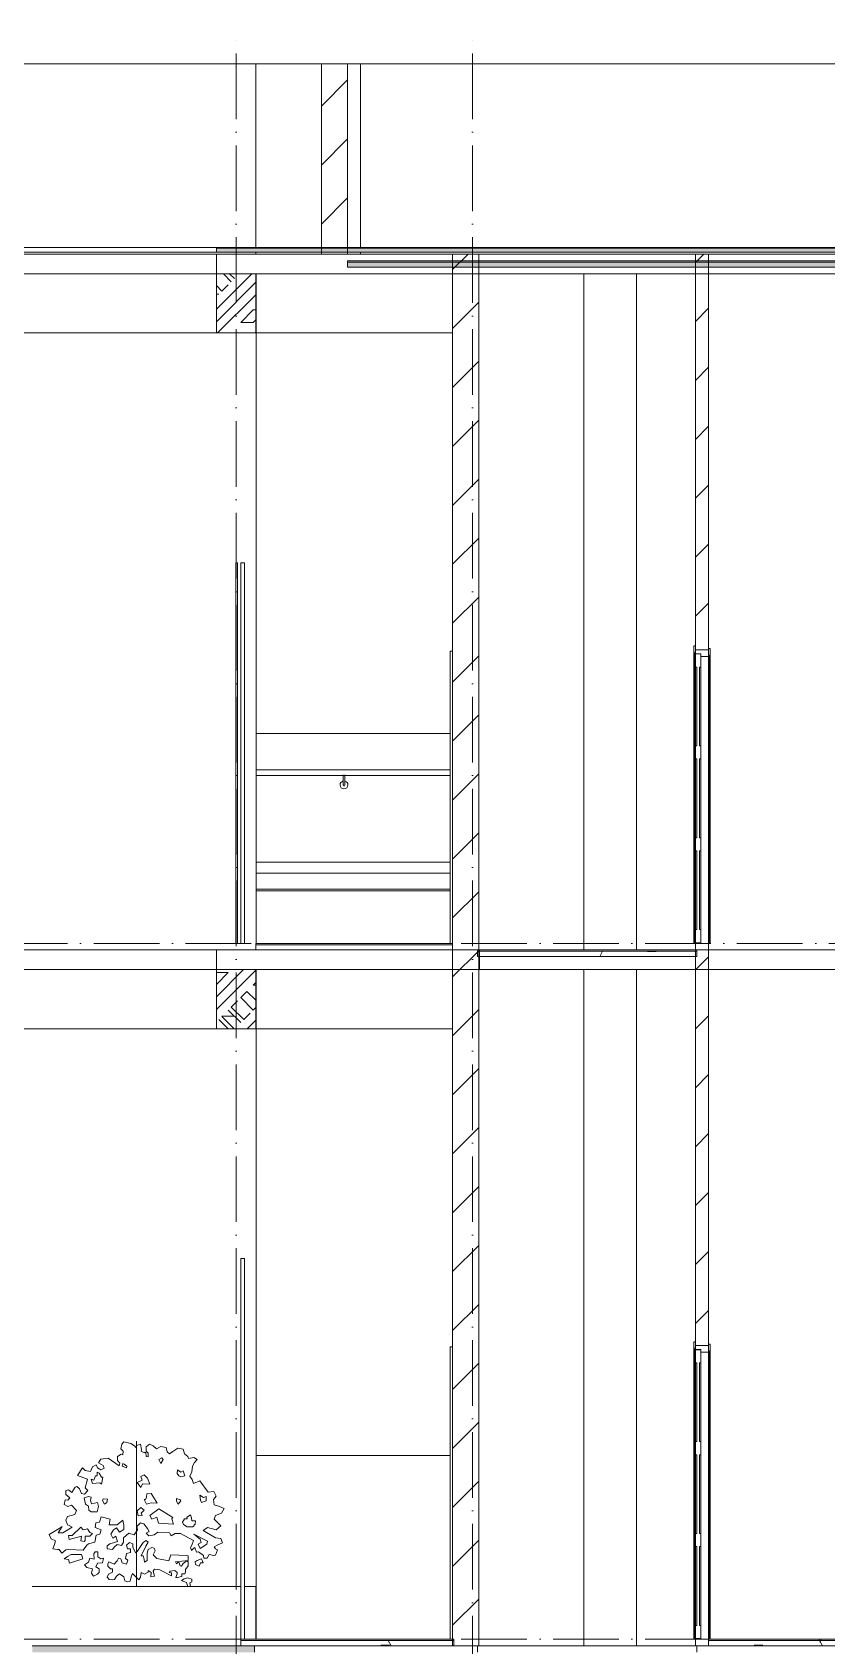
# Model space of a CAD drawing. Header units: millimetres. Extents: x -4940 to 55609, y -15283 to 93540.
# Drawn here: x 29597 to 35650, y 81250 to 93540 of the extents above; entities that cross this region are included whole.
import ezdxf

# ---------------------------------------------------------------- set-up
doc = ezdxf.new("R2010")
doc.units = ezdxf.units.MM
doc.linetypes.add('Grid Line', pattern=[14, 10, -2, 0, -2])
for name, color, linetype, lineweight in [('A-DOOR', 31, 'Continuous', 5), ('A-FLOR-MCUT', 3, 'Continuous', 9), ('CUA', 31, 'Continuous', 9), ('HATCH-TUONG', 152, 'Continuous', 9), ('KINH', 152, 'Continuous', 5), ('L-SITE', 91, 'Continuous', 5), ('NET CAT', 3, 'Continuous', 5), ('NET CATConcrete', 3, 'Continuous', 5), ('NET THAY 1', 41, 'Continuous', 5), ('NET-CAT', 3, 'Continuous', 9), ('NET-THAY', 2, 'Continuous', 15), ('TRUC', 225, 'Continuous', 5)]:
    doc.layers.add(name, color=color, linetype=linetype, lineweight=lineweight)
pattern_1 = [(0, (21278.48, 39800), (1625.6, 406.4), [67.056, -1152.144, 67.056, -1152.144, -6502.4]), (0, (21278.48, 39800), (1625.6, 406.4), [-2438.4, 67.056, -2371.344, 67.056, -1152.144, -2844.8]), (0, (21278.48, 39800), (1625.6, 406.4), [-6096, 67.056, -745.744, 67.056, -1964.944]), (120, (21888.08, 40003.2), (-1164.7527, 1204.611), [67.056, -1152.144, 67.056, -7654.544]), (120, (21888.08, 40003.2), (-1164.7527, 1204.611), [-1286.256, -1152.144, 67.056, -2371.344, -4064]), (120, (21888.08, 40003.2), (-1164.7527, 1204.611), [-4876.8, 67.056, -1152.144, 67.056, -2777.744]), (120, (21888.08, 40003.2), (-1164.7527, 1204.611), [-6163.056, -745.744, 67.056, -1964.944]), (240, (22091.28, 40816), (-460.8473, -1611.011), [67.056, -1152.144, 67.056, -7654.544]), (240, (22091.28, 40816), (-460.8473, -1611.011), [-1286.256, -1152.144, 67.056, -2371.344, -4064]), (240, (22091.28, 40816), (-460.8473, -1611.011), [-4876.8, 67.056, -1152.144, 67.056, -2777.744]), (240, (22091.28, 40816), (-460.8473, -1611.011), [-6163.056, -745.744, 67.056, -1964.944])]
pattern_2 = [(45, (21278.48, 39800), (-224.5064, 224.5064), [])]
pattern_3 = [(45, (21373.7, 39800), (-476.246, 476.246), []), (45, (21469, 39800), (-476.246, 476.246), []), (45, (21278.5, 39800), (-476.246, 476.246), []), (45, (21754.7, 39800), (-476.246, 476.246), []), (45, (21850, 39800), (-476.246, 476.246), []), (0, (21659.5, 39895.25), (0, 952.5), [95.25, -857.25]), (0, (21754.7, 39990.5), (0, 952.5), [95.25, -857.25]), (45, (21659.5, 39895.25), (0, 952.491), [134.684, -1212.342]), (45, (21754.7, 39895.25), (0, 952.491), [134.684, -1212.342]), (0, (21659.5, 39895.25), (0, 952.5), [95.25, -857.25]), (90, (21183.2, 39895.25), (-952.5, 6e-14), [95.25, -857.25]), (90, (21278.5, 39895.25), (-952.5, 6e-14), [190.5, -762]), (45, (21183.2, 39990.5), (0, 952.491), [134.684, -1212.342]), (90, (22040.5, 40181), (-952.5, 6e-14), [95.25, -857.25]), (0, (21945.2, 40181), (0, 952.5), [95.25, -857.25]), (45, (21945.2, 40181), (0, 952.491), [134.684, -1212.342]), (0, (22135.7, 39895.25), (0, 952.5), [95.25, -857.25]), (0, (22135.7, 40371.5), (0, 952.5), [95.25, -857.25]), (90, (22326.2, 40466.75), (-952.5, 6e-14), [95.25, -857.25]), (45, (22135.7, 40371.5), (0, 952.491), [269.367, -1077.659]), (45, (22231, 40371.5), (0, 952.491), [134.684, -1212.342]), (45, (22421.5, 40562), (0, 952.491), [134.684, -1212.342]), (0, (22421.5, 40657.25), (0, 952.5), [95.25, -857.25]), (90, (22421.5, 40562), (-952.5, 6e-14), [95.25, -857.25]), (0, (21754.7, 40562), (0, 952.5), [95.25, -857.25]), (0, (21945.2, 40657.25), (0, 952.5), [95.25, -857.25]), (90, (21850, 40562), (-952.5, 6e-14), [95.25, -857.25]), (90, (21945.2, 40562), (-952.5, 6e-14), [95.25, -857.25]), (45, (21754.7, 40562), (0, 952.491), [134.684, -1212.342]), (45, (21945.2, 40562), (0, 952.491), [134.684, -1212.342]), (135, (21397.46, 40014.8), (-952.491, 6e-14), [134.684, -1212.342]), (135, (21516.6, 40133.4), (-952.491, 6e-14), [134.683, -1212.342]), (135, (21588.04, 40204.8), (-952.491, 6e-14), [134.683, -1212.342]), (135, (21611.85, 40228.6), (-952.491, 6e-14), [134.683, -1212.342]), (135, (21659.5, 40276.25), (-952.491, 6e-14), [134.683, -1212.342]), (135, (21683.3, 40300.06), (-952.491, 6e-14), [134.683, -1212.342]), (135, (21754.7, 40371.5), (-952.491, 6e-14), [134.683, -1212.342]), (135, (21802.35, 40419.1), (-952.491, 6e-14), [134.683, -1212.342]), (45, (21397.46, 40014.8), (0, 952.491), [95.25, -1251.775]), (45, (21516.6, 40133.4), (0, 952.491), [67.361, -1279.665]), (45, (21683.3, 40300.06), (0, 952.491), [67.361, -1279.665]), (45, (21588.04, 40395.3), (0, 952.491), [67.361, -1279.665]), (45, (21754.7, 40371.5), (0, 952.491), [67.361, -1279.665]), (45, (21659.5, 40466.75), (0, 952.491), [67.361, -1279.665]), (0, (21302.7, 40109.5), (0, 952.5), [190.043, -762.457]), (0, (21516.6, 40323.9), (0, 952.5), [95.25, -857.25])]

# ---------------------------------------------------------------- blocks, each defined once
blk = doc.blocks.new('Railing - Railing-542844-MẶT CẮT A-A')
at = {"layer": 'NET THAY 1', "color": 10}
for p, q in [((32780, 87135), (31302, 87135)), ((32780, 87012), (31302, 87012))]:
    blk.add_line(p, q, dxfattribs=at)
blk = doc.blocks.new('Top Rail Type - Top Rail_Internal_-542854-MẶT CẮT A-A')
at = {"layer": 'NET THAY 1', "color": 10}
for p, q in [((32780, 88200), (31302, 88200)), ((31302, 87220), (32780, 87220))]:
    blk.add_line(p, q, dxfattribs=at)
blk = doc.blocks.new('Handrail Type - Handrail_Internal_-542865-MẶT CẮT A-A')
at = {"layer": 'NET THAY 1', "color": 10}
for p, q in [((32780, 87921), (31302, 87921)), ((31302, 87879), (32780, 87879))]:
    blk.add_line(p, q, dxfattribs=at)
blk = doc.blocks.new('ALB-RAILING 32 - ALB-BALUSTER-V79-MẶT CẮT A-A')
at = {"layer": 'NET THAY 1', "color": 10}
for p, q in [((31965, 87885), (31965, 87822)), ((31979, 87822), (31979, 87885))]:
    blk.add_line(p, q, dxfattribs=at)
at = {"layer": 'NET THAY 1', "color": 10, "flags": 128}
for points in [[(31965, 87822), (31965, 87821), (31965, 87821), (31965, 87820), (31965, 87819), (31965, 87819), (31965, 87818), (31965, 87818), (31965, 87817), (31965, 87817), (31965, 87816), (31965, 87815), (31965, 87815), (31965, 87814), (31965, 87814), (31965, 87813), (31965, 87813), (31965, 87812), (31965, 87812), (31965, 87811), (31965, 87811), (31965, 87811), (31965, 87810), (31965, 87810), (31965, 87810), (31965, 87809), (31965, 87809), (31965, 87809), (31965, 87808), (31965, 87808), (31965, 87808), (31965, 87808), (31965, 87807), (31965, 87807), (31965, 87807), (31965, 87807), (31965, 87807), (31965, 87807), (31965, 87807), (31965, 87807)], [(31979, 87807), (31979, 87807), (31979, 87807), (31979, 87807), (31979, 87807), (31979, 87807), (31979, 87807), (31979, 87807), (31979, 87808), (31979, 87808), (31979, 87808), (31979, 87808), (31979, 87808), (31979, 87809), (31979, 87809), (31979, 87809), (31979, 87810), (31979, 87810), (31979, 87811), (31979, 87811), (31979, 87811), (31979, 87812), (31979, 87812), (31979, 87813), (31979, 87813), (31979, 87814), (31979, 87814), (31979, 87815), (31979, 87815), (31979, 87816), (31979, 87816), (31979, 87817), (31979, 87817), (31979, 87818), (31979, 87819), (31979, 87819), (31979, 87820), (31979, 87820), (31979, 87821), (31979, 87822), (31979, 87822)]]:
    blk.add_lwpolyline(points, dxfattribs=at)
at = {"layer": 'NET THAY 1', "color": 10}
for radius, start, end in [(30, 105, 180), (30, 180, 0), (7, 120, 270), (7, 270, 330), (7, 15, 30), (30, 0, 75)]:
    blk.add_arc((31972, 87807), radius, start, end, dxfattribs=at)
blk = doc.blocks.new('System Panel - Glazed-574536-MẶT CẮT A-A')
at = {"layer": 'KINH', "color": 7, "lineweight": 9}
for p, q in [((31213, 89500), (31187, 89500)), ((31187, 89500), (31187, 86600)), ((31213, 86600), (31213, 89500)), ((31187, 86600), (31213, 86600))]:
    blk.add_line(p, q, dxfattribs=at)
blk = doc.blocks.new('M_Door-Curtain-Wall-Single-Glass - M_Door-Curtain-Wall-Single-Glass-574537-MẶT CẮT A-A')
at = {"layer": 'A-DOOR', "color": 10}
for p, q in [((31149, 89500), (31162, 89500)), ((31149, 86600), (31149, 89500)), ((31162, 89500), (31162, 86600)), ((31162, 86600), (31149, 86600))]:
    blk.add_line(p, q, dxfattribs=at)
blk = doc.blocks.new('CUA VAO CAN HO_0001 - Type 1-362270-MẶT CẮT A-A')
at = {"layer": 'CUA', "color": 10, "lineweight": 5}
for p, q in [((32780, 83526), (32780, 81300)), ((32800, 83526), (32780, 83526))]:
    blk.add_line(p, q, dxfattribs=at)
blk = doc.blocks.new('CUA WC - Type 1-374153-MẶT CẮT A-A')
at = {"layer": 'A-DOOR', "color": 130, "lineweight": 9}
for p, q in [((34650, 83505), (34650, 83405)), ((34690, 83505), (34650, 83505)), ((34690, 83405), (34690, 83505)), ((34650, 83405), (34660, 83405)), ((34660, 83405), (34660, 82805)), ((34680, 82805), (34680, 83405)), ((34680, 83405), (34690, 83405)), ((34660, 82805), (34650, 82805)), ((34650, 82805), (34650, 82705)), ((34690, 82805), (34680, 82805)), ((34690, 82705), (34690, 82805)), ((34650, 82705), (34660, 82705)), ((34660, 82705), (34660, 82105)), ((34680, 82105), (34680, 82705)), ((34680, 82705), (34690, 82705)), ((34660, 82105), (34650, 82105)), ((34650, 82105), (34650, 82005)), ((34690, 82105), (34680, 82105)), ((34690, 82005), (34690, 82105)), ((34650, 82005), (34660, 82005)), ((34660, 82005), (34660, 81405)), ((34680, 81405), (34680, 82005)), ((34680, 82005), (34690, 82005)), ((34660, 81405), (34650, 81405)), ((34650, 81405), (34650, 81305)), ((34690, 81405), (34680, 81405)), ((34690, 81305), (34690, 81405)), ((34650, 81305), (34690, 81305))]:
    blk.add_line(p, q, dxfattribs=at)
at = {"layer": 'A-DOOR', "color": 10}
for p, q in [((34650, 82805), (34650, 83405)), ((34690, 83405), (34690, 82805)), ((34650, 82105), (34650, 82705)), ((34690, 82705), (34690, 82105)), ((34650, 81405), (34650, 82005)), ((34690, 82005), (34690, 81405))]:
    blk.add_line(p, q, dxfattribs=at)
at = {"layer": 'CUA', "lineweight": 5}
for p, q in [((34650, 83566), (34638, 83566)), ((34638, 83566), (34638, 83526)), ((34638, 83526), (34646, 83506)), ((34638, 81300), (34638, 83526)), ((34646, 83506), (34650, 83506)), ((34646, 83506), (34646, 81300)), ((34650, 83506), (34650, 83566)), ((34762, 83546), (34750, 83546)), ((34750, 83546), (34750, 83486)), ((34750, 83486), (34754, 83486)), ((34750, 83486), (34750, 81300)), ((34754, 83486), (34762, 83506)), ((34754, 81300), (34754, 83486)), ((34762, 83506), (34762, 83546)), ((34762, 83506), (34762, 81300)), ((34646, 81300), (34638, 81300)), ((34650, 81300), (34646, 81300)), ((34650, 81300), (34650, 81305))]:
    blk.add_line(p, q, dxfattribs=at)
at = {"layer": 'CUA', "color": 10, "lineweight": 5}
for p, q in [((34750, 83536), (34650, 83536)), ((34650, 83536), (34650, 83506)), ((34650, 83506), (34691, 83506)), ((34691, 83506), (34691, 83486)), ((34691, 83486), (34750, 83486)), ((34691, 83486), (34691, 81300)), ((34750, 83486), (34750, 83536)), ((34750, 83486), (34750, 81300)), ((34650, 81305), (34650, 81300))]:
    blk.add_line(p, q, dxfattribs=at)
blk = doc.blocks.new('CUA WC - Type 1-V81-MẶT CẮT A-A')
at = {"layer": 'A-DOOR', "color": 130, "lineweight": 9}
for p, q in [((34650, 88805), (34650, 88705)), ((34690, 88805), (34650, 88805)), ((34690, 88705), (34690, 88805)), ((34650, 88705), (34660, 88705)), ((34660, 88705), (34660, 88105)), ((34680, 88105), (34680, 88705)), ((34680, 88705), (34690, 88705)), ((34660, 88105), (34650, 88105)), ((34650, 88105), (34650, 88005)), ((34650, 88005), (34660, 88005)), ((34660, 88005), (34660, 87405)), ((34690, 88105), (34680, 88105)), ((34680, 87405), (34680, 88005)), ((34680, 88005), (34690, 88005)), ((34690, 88005), (34690, 88105)), ((34660, 87405), (34650, 87405)), ((34650, 87405), (34650, 87305)), ((34690, 87405), (34680, 87405)), ((34690, 87305), (34690, 87405)), ((34650, 87305), (34660, 87305)), ((34660, 87305), (34660, 86705)), ((34680, 86705), (34680, 87305)), ((34680, 87305), (34690, 87305)), ((34660, 86705), (34650, 86705)), ((34650, 86705), (34650, 86605)), ((34690, 86705), (34680, 86705)), ((34690, 86605), (34690, 86705)), ((34650, 86605), (34690, 86605))]:
    blk.add_line(p, q, dxfattribs=at)
at = {"layer": 'A-DOOR', "color": 10}
for p, q in [((34650, 88105), (34650, 88705)), ((34690, 88705), (34690, 88105)), ((34650, 87405), (34650, 88005)), ((34690, 88005), (34690, 87405)), ((34650, 86705), (34650, 87305)), ((34690, 87305), (34690, 86705))]:
    blk.add_line(p, q, dxfattribs=at)
at = {"layer": 'CUA', "lineweight": 5}
for p, q in [((34650, 88866), (34638, 88866)), ((34638, 88866), (34638, 88826)), ((34650, 88806), (34650, 88866)), ((34638, 88826), (34646, 88806)), ((34638, 86600), (34638, 88826)), ((34646, 88806), (34650, 88806)), ((34646, 88806), (34646, 86600)), ((34762, 88846), (34750, 88846)), ((34750, 88846), (34750, 88786)), ((34750, 88786), (34754, 88786)), ((34750, 88786), (34750, 86600)), ((34754, 88786), (34762, 88806)), ((34754, 86600), (34754, 88786)), ((34762, 88806), (34762, 88846)), ((34762, 88806), (34762, 86600)), ((34646, 86600), (34638, 86600)), ((34650, 86600), (34646, 86600)), ((34650, 86600), (34650, 86605)), ((34754, 86600), (34750, 86600)), ((34762, 86600), (34754, 86600))]:
    blk.add_line(p, q, dxfattribs=at)
at = {"layer": 'CUA', "color": 10, "lineweight": 5}
for p, q in [((34750, 88836), (34650, 88836)), ((34650, 88836), (34650, 88806)), ((34650, 88806), (34691, 88806)), ((34691, 88806), (34691, 88786)), ((34691, 88786), (34750, 88786)), ((34691, 88786), (34691, 86600)), ((34750, 88786), (34750, 88836)), ((34750, 88786), (34750, 86600)), ((34650, 86605), (34650, 86600))]:
    blk.add_line(p, q, dxfattribs=at)
blk = doc.blocks.new('CAY XANH 1 - CAY XANH_dwg-714093-MẶT CẮT A-A')
at = {"layer": 'L-SITE'}
for p, q in [((30392, 82538), (30392, 82570)), ((30392, 82275), (30392, 82314)), ((30392, 81952), (30392, 81968))]:
    blk.add_line(p, q, dxfattribs=at)
at = {"layer": 'L-SITE', "flags": 128}
for points in [[(30392, 82728), (30392, 82737), (30392, 82750), (30392, 82790), (30392, 82781), (30392, 82765), (30392, 82778), (30392, 82797), (30392, 82809), (30392, 82790), (30392, 82756), (30392, 82737), (30392, 82710), (30392, 82713), (30392, 82697), (30392, 82666), (30392, 82644), (30392, 82626), (30392, 82685), (30392, 82676), (30392, 82648), (30392, 82629), (30392, 82607), (30392, 82595), (30392, 82611), (30392, 82632), (30392, 82617), (30392, 82583), (30392, 82589), (30392, 82611), (30392, 82551), (30392, 82523), (30392, 82458), (30392, 82437), (30392, 82409), (30392, 82415), (30392, 82449), (30392, 82467), (30392, 82462), (30392, 82421), (30392, 82443), (30392, 82437), (30392, 82406), (30392, 82381), (30392, 82362), (30392, 82365), (30392, 82331), (30392, 82315), (30392, 82325), (30392, 82285), (30392, 82254), (30392, 82238), (30392, 82210), (30392, 82176), (30392, 82170), (30392, 82157), (30392, 82114)], [(30392, 82430), (30392, 82424), (30392, 82511), (30392, 82489), (30392, 82520), (30392, 82545), (30392, 82579), (30392, 82623), (30392, 82651), (30392, 82672), (30392, 82688), (30392, 82682), (30392, 82697), (30392, 82716), (30392, 82753), (30392, 82760), (30392, 82735), (30392, 82716), (30392, 82732), (30392, 82765), (30392, 82772), (30392, 82756), (30392, 82778), (30392, 82790), (30392, 82769), (30392, 82737), (30392, 82722), (30392, 82694), (30392, 82697), (30392, 82728)], [(30392, 82570), (30392, 82577), (30392, 82548)], [(30392, 82548), (30392, 82516), (30392, 82523), (30392, 82491), (30392, 82495), (30392, 82484), (30392, 82538)], [(30392, 82385), (30392, 82413), (30392, 82410), (30392, 82385), (30392, 82367)], [(30392, 82314), (30392, 82346), (30392, 82335), (30392, 82360), (30392, 82385), (30392, 82392), (30392, 82381), (30392, 82332), (30392, 82318), (30392, 82286), (30392, 82275)], [(30392, 82367), (30392, 82332), (30392, 82342), (30392, 82339), (30392, 82385)], [(30392, 82206), (30392, 82227), (30392, 82252), (30392, 82234), (30392, 82220)], [(30392, 81986), (30392, 81958), (30392, 81983), (30392, 81986), (30392, 81980), (30392, 82021), (30392, 82030), (30392, 82042), (30392, 82095), (30392, 82105), (30392, 82136), (30392, 82148), (30392, 82154), (30392, 82191), (30392, 82194), (30392, 82235), (30392, 82219), (30392, 82176)], [(30392, 82220), (30392, 82195), (30392, 82177), (30392, 82160)], [(30392, 82176), (30392, 82210), (30392, 82173), (30392, 82138), (30392, 82120), (30392, 82151), (30392, 82136), (30392, 82105), (30392, 82073), (30392, 82089), (30392, 82049), (30392, 82030), (30392, 82014), (30392, 81993), (30392, 81987), (30392, 82005), (30392, 82024), (30392, 82017), (30392, 82042), (30392, 82077), (30392, 82111), (30392, 82098), (30392, 82136), (30392, 82163), (30392, 82191), (30392, 82182), (30392, 82148), (30392, 82123), (30392, 82111), (30392, 82092), (30392, 82098), (30392, 82120), (30392, 82113), (30392, 82092), (30392, 82107)], [(30392, 82160), (30392, 82181), (30392, 82206)], [(30392, 82114), (30392, 82163), (30392, 82148), (30392, 82101), (30392, 82067), (30392, 82051), (30392, 82023), (30392, 81993), (30392, 81986)], [(30392, 82115), (30392, 82144), (30392, 82137), (30392, 82158), (30392, 82093)], [(30392, 82086), (30392, 82132), (30392, 82154), (30392, 82142)], [(30392, 82087), (30392, 82108), (30392, 82115)], [(30392, 82107), (30392, 82056), (30392, 82019), (30392, 82000), (30392, 81978), (30392, 81994), (30392, 82003), (30392, 81966)], [(30392, 82093), (30392, 82061), (30392, 82087), (30392, 82052), (30392, 82048), (30392, 82055), (30392, 82087)], [(30392, 81937), (30392, 82012), (30392, 82042), (30392, 82055), (30392, 82039), (30392, 82002), (30392, 81980), (30392, 81959), (30392, 82002), (30392, 82030), (30392, 82039), (30392, 82021), (30392, 81993)], [(30392, 81800), (30392, 81816), (30392, 81834), (30392, 81862), (30392, 81893), (30392, 81900), (30392, 81881), (30392, 81859), (30392, 81862), (30392, 81884), (30392, 81890), (30392, 81877), (30392, 81893), (30392, 81904), (30392, 81938), (30392, 81941), (30392, 81946), (30392, 81900), (30392, 81918), (30392, 81937), (30392, 81946), (30392, 81977), (30392, 81996), (30392, 82002), (30392, 81987), (30392, 81959), (30392, 81924), (30392, 81903), (30392, 81890), (30392, 81912), (30392, 81937)], [(30392, 81993), (30392, 81965), (30392, 81956), (30392, 81918), (30392, 81906), (30392, 81875), (30392, 81884), (30392, 81915), (30392, 81921), (30392, 81900), (30392, 81875), (30392, 81893), (30392, 81875), (30392, 81859), (30392, 81838), (30392, 81840), (30392, 81813), (30392, 81797), (30392, 81775), (30392, 81757), (30392, 81754), (30392, 81757), (30392, 81782), (30392, 81800), (30392, 81779), (30392, 81747), (30392, 81738), (30392, 81744), (30392, 81779), (30392, 81803), (30392, 81782), (30392, 81754), (30392, 81775), (30392, 81810), (30392, 81797), (30392, 81813), (30392, 81825), (30392, 81810), (30392, 81779), (30392, 81782), (30392, 81822), (30392, 81835), (30392, 81831), (30392, 81784), (30392, 81809), (30392, 81812), (30392, 81822)], [(30392, 81966), (30392, 81969), (30392, 81941), (30392, 81919)], [(30392, 81968), (30392, 81931), (30392, 81915), (30392, 81921), (30392, 81884), (30392, 81881), (30392, 81853), (30392, 81838), (30392, 81810), (30392, 81797), (30392, 81782), (30392, 81807), (30392, 81840), (30392, 81850), (30392, 81868), (30392, 81890), (30392, 81921), (30392, 81912), (30392, 81952)], [(30392, 81919), (30392, 81947), (30392, 81941)], [(30392, 81902), (30392, 81915), (30392, 81884)], [(30392, 81884), (30392, 81859), (30392, 81872), (30392, 81893), (30392, 81902)], [(30392, 81822), (30392, 81825), (30392, 81812), (30392, 81800), (30392, 81788), (30392, 81772)], [(30392, 81772), (30392, 81781), (30392, 81800)]]:
    blk.add_lwpolyline(points, dxfattribs=at)
for points in [[(30392, 82672), (30392, 82687), (30392, 82672), (30392, 82644)], [(30392, 82637), (30392, 82644), (30392, 82623), (30392, 82609), (30392, 82623)], [(30392, 82566), (30392, 82594), (30392, 82577), (30392, 82587), (30392, 82573), (30392, 82548), (30392, 82541), (30392, 82548)], [(30392, 82530), (30392, 82555), (30392, 82545), (30392, 82516), (30392, 82499), (30392, 82460), (30392, 82488), (30392, 82484)], [(30392, 82358), (30392, 82390), (30392, 82383), (30392, 82401), (30392, 82362), (30392, 82344)], [(30392, 82365), (30392, 82358), (30392, 82333), (30392, 82355), (30392, 82376)], [(30392, 82346), (30392, 82371), (30392, 82374), (30392, 82360), (30392, 82332)], [(30392, 82243), (30392, 82282), (30392, 82307), (30392, 82286), (30392, 82264), (30392, 82247)], [(30392, 82218), (30392, 82247), (30392, 82296), (30392, 82230), (30392, 82220), (30392, 82181), (30392, 82186), (30392, 82233)], [(30392, 82026), (30392, 82051), (30392, 82103), (30392, 82065), (30392, 82040), (30392, 82026), (30392, 81994)], [(30392, 81949), (30392, 81949), (30392, 81915), (30392, 81881), (30392, 81909), (30392, 81915), (30392, 81934)], [(30392, 81763), (30392, 81769), (30392, 81760), (30392, 81741), (30392, 81732), (30392, 81701), (30392, 81704), (30392, 81735), (30392, 81738), (30392, 81751)]]:
    blk.add_lwpolyline(points, close=True, dxfattribs=at)
blk = doc.blocks.new('CAY XANH 1 - CAY XANH_dwg-714092-MẶT CẮT A-A')
at = {"layer": 'L-SITE', "flags": 128}
for points in [[(30848, 81963), (30863, 81966), (30901, 81938), (30904, 81916), (30929, 81916), (30944, 81944), (30981, 81938), (30993, 81941), (31009, 81981), (30993, 81987), (30984, 82003), (31012, 82019), (31046, 82034), (31034, 82068), (30993, 82071), (30900, 82128), (30931, 82150), (30999, 82132), (31033, 82163), (30983, 82215), (30993, 82243), (31039, 82259), (31058, 82296), (31024, 82311), (30983, 82323), (30977, 82364), (30999, 82389), (30980, 82426), (30937, 82420), (30874, 82507), (30825, 82485), (30816, 82516), (30797, 82541), (30813, 82575), (30819, 82618), (30834, 82646), (30853, 82668), (30828, 82683), (30788, 82677), (30782, 82692), (30757, 82711), (30747, 82748), (30707, 82755), (30667, 82730), (30643, 82711), (30624, 82727), (30618, 82760), (30577, 82767), (30544, 82751), (30519, 82773), (30491, 82785), (30466, 82764), (30466, 82732), (30481, 82717), (30481, 82689), (30466, 82692), (30463, 82723), (30447, 82723), (30426, 82732), (30429, 82745), (30422, 82785), (30395, 82776), (30385, 82760), (30376, 82773), (30348, 82791), (30296, 82804), (30280, 82785), (30271, 82751), (30290, 82732), (30286, 82705), (30274, 82708), (30246, 82692), (30246, 82661), (30265, 82640), (30258, 82621), (30175, 82680), (30119, 82671), (30101, 82643), (30138, 82624), (30144, 82603), (30119, 82591), (30095, 82606), (30083, 82628), (30055, 82612), (30042, 82578), (29999, 82584), (29980, 82606), (29943, 82547), (30017, 82518), (30001, 82454), (30020, 82433), (29996, 82405), (29973, 82410), (29958, 82445), (29937, 82463), (29924, 82457), (29899, 82417), (29874, 82438), (29853, 82433), (29853, 82401), (29884, 82377), (29869, 82358), (29847, 82361), (29841, 82327), (29869, 82311), (29897, 82321), (29933, 82281), (29921, 82250), (29865, 82234), (29853, 82206), (29865, 82172), (29878, 82166), (29902, 82154), (29829, 82110), (29795, 82110), (29825, 82159), (29803, 82144), (29727, 82098), (29742, 82064), (29773, 82048), (29767, 82020), (29755, 81989), (29789, 81983), (29801, 81983), (29823, 81955), (29854, 81980), (29876, 81983), (29986, 81977), (30014, 82017), (30026, 82027), (30073, 82039), (30085, 82091), (30113, 82101), (30122, 82132), (30097, 82144), (30076, 82151), (30082, 82187), (30110, 82191), (30122, 82231), (30191, 82215), (30184, 82172), (30243, 82172), (30286, 82206), (30296, 82169), (30296, 82135), (30262, 82116), (30240, 82147), (30215, 82132), (30196, 82101), (30212, 82070), (30234, 82085), (30246, 82045), (30187, 82027), (30169, 82011), (30169, 81989), (30209, 81983), (30221, 82002), (30243, 82020), (30277, 82014), (30293, 82039), (30293, 82073), (30333, 82107), (30373, 82095), (30398, 82132), (30395, 82159), (30422, 82187), (30447, 82178), (30475, 82144), (30488, 82119), (30466, 82107), (30485, 82088), (30525, 82095), (30553, 82116), (30643, 82110), (30655, 82088), (30686, 82104), (30726, 82104), (30826, 82052), (30814, 82015), (30802, 81997), (30810, 81975), (30826, 81991), (30835, 81999)], [(30297, 82632), (30286, 82639), (30283, 82618), (30315, 82604), (30318, 82618)], [(30562, 82668), (30584, 82682), (30594, 82668), (30576, 82639)], [(30106, 82565), (30092, 82572), (30092, 82544), (30078, 82544), (30067, 82512), (30046, 82519), (30056, 82487), (30113, 82491), (30124, 82480), (30134, 82533), (30124, 82533)], [(30474, 82526), (30449, 82551), (30424, 82540), (30435, 82512), (30396, 82494), (30424, 82455), (30438, 82483), (30492, 82480)], [(30700, 82561), (30704, 82590), (30729, 82572), (30746, 82583), (30753, 82568), (30760, 82544), (30729, 82537), (30714, 82544)], [(30102, 82310), (30095, 82342), (30049, 82331), (30042, 82356), (30046, 82381), (30025, 82388), (29993, 82377), (30003, 82328), (30025, 82314), (30028, 82282), (30046, 82271), (30092, 82271)], [(30166, 82342), (30170, 82367), (30138, 82370), (30131, 82356), (30148, 82328)], [(30520, 82381), (30502, 82409), (30470, 82406), (30467, 82381), (30460, 82363), (30449, 82363), (30467, 82328), (30502, 82338), (30548, 82335)], [(30725, 82361), (30728, 82354), (30710, 82329), (30696, 82350), (30696, 82372)], [(30923, 82354), (30923, 82386), (30902, 82379), (30873, 82396), (30880, 82358), (30887, 82340)], [(30403, 82239), (30396, 82278), (30424, 82303), (30449, 82282), (30428, 82261), (30435, 82243)], [(30509, 82214), (30492, 82243), (30562, 82292), (30668, 82227), (30661, 82216), (30672, 82177), (30559, 82183), (30545, 82229)], [(30778, 82216), (30756, 82216), (30742, 82191), (30749, 82174), (30778, 82156), (30820, 82156), (30838, 82177), (30841, 82202), (30813, 82202), (30810, 82223), (30802, 82248), (30774, 82230)], [(30035, 82112), (30017, 82140), (29986, 82133), (29968, 82154), (29900, 82090), (29872, 82090), (29879, 82058), (29972, 82084), (29968, 82048), (29993, 82045), (30000, 82052), (30000, 82084), (30035, 82084), (30056, 82105)], [(30649, 81819), (30683, 81822), (30701, 81809), (30701, 81797), (30696, 81785), (30692, 81769), (30701, 81769), (30736, 81778), (30736, 81797), (30760, 81797), (30764, 81813), (30764, 81831), (30785, 81859), (30785, 81890), (30776, 81896), (30748, 81877), (30733, 81856), (30724, 81859), (30717, 81881), (30708, 81887), (30696, 81874), (30689, 81890), (30786, 81900), (30786, 81935), (30774, 81938), (30652, 81943), (30637, 81896), (30546, 81915), (30525, 81934), (30519, 81943), (30534, 81974), (30525, 81992), (30509, 81999), (30481, 81983), (30472, 81955), (30472, 81921), (30472, 81900), (30453, 81887), (30450, 81909), (30441, 81934), (30426, 81934), (30463, 82008), (30481, 82039), (30466, 82051), (30441, 82036), (30417, 81999), (30404, 81977), (30385, 81955), (30364, 81999), (30364, 82027), (30339, 82036), (30314, 82017), (30323, 81989), (30345, 81989), (30345, 81961), (30314, 81952), (30308, 81915), (30326, 81903), (30314, 81872), (30283, 81881), (30271, 81912), (30255, 81918), (30243, 81896), (30221, 81872), (30181, 81890), (30172, 81872), (30172, 81856), (30194, 81835), (30209, 81837), (30209, 81810), (30178, 81794), (30169, 81773), (30184, 81754), (30212, 81751), (30224, 81754), (30240, 81779), (30262, 81797), (30296, 81776), (30302, 81745), (30326, 81736), (30342, 81741), (30351, 81776), (30361, 81801), (30382, 81779), (30410, 81751), (30422, 81773), (30426, 81807), (30453, 81794), (30481, 81810), (30481, 81822), (30503, 81807), (30500, 81776), (30528, 81779), (30519, 81819), (30528, 81832), (30568, 81828), (30658, 81782), (30658, 81806), (30640, 81809)], [(30926, 82023), (30933, 82047), (30827, 82099), (30876, 82062), (30883, 82037), (30862, 82023), (30876, 81991)], [(29894, 81946), (29971, 81946), (29983, 81912), (29882, 81878), (29873, 81906), (29841, 81912), (29866, 81930)], [(30067, 81949), (30076, 81964), (30097, 81964), (30097, 81928), (30119, 81912), (30141, 81918), (30132, 81881), (30095, 81878), (30082, 81850), (30107, 81835), (30107, 81807), (30095, 81794), (30064, 81779), (30048, 81804), (30057, 81837), (30014, 81847), (29996, 81865), (30026, 81887), (30036, 81918), (30070, 81909)], [(30853, 81899), (30887, 81912), (30900, 81881), (30878, 81881), (30869, 81856), (30841, 81868), (30838, 81890)]]:
    blk.add_lwpolyline(points, close=True, dxfattribs=at)
for points in [[(30789, 81700), (30782, 81701), (30773, 81732), (30764, 81735), (30733, 81748), (30754, 81760)], [(30754, 81760), (30779, 81766), (30813, 81757), (30813, 81738), (30798, 81729), (30803, 81700)]]:
    blk.add_lwpolyline(points, dxfattribs=at)
blk = doc.blocks.new('CAY XANH 1 - CAY XANH 1-678680-MẶT CẮT A-A')
for name in ['CAY XANH 1 - CAY XANH_dwg-714092-MẶT CẮT A-A', 'CAY XANH 1 - CAY XANH_dwg-714093-MẶT CẮT A-A']:
    blk.add_blockref(name, (0, 0))
blk = doc.blocks.new('ALC1807-ASCENT PLAZA-TANG 23_rvt-1-MẶT CẮT A-A')
at = {"layer": 'HATCH-TUONG', "lineweight": 5}
h = blk.add_hatch(dxfattribs=at)
h.set_pattern_fill('FP_11', color=10, style=0, pattern_type=2)
h.set_pattern_definition(pattern_2)
h.paths.add_polyline_path([(31800, 91850), (32000, 91850), (32000, 93300), (31800, 93300)], flags=0)
h = blk.add_hatch(dxfattribs=at)
h.set_pattern_fill('FP_11', color=10, style=0, pattern_type=2)
h.set_pattern_definition(pattern_2)
h.paths.add_polyline_path([(33000, 86550), (33000, 91850), (32800, 91850), (32800, 86550)], flags=0)
h = blk.add_hatch(dxfattribs=at)
h.set_pattern_fill('FP_11', color=10, style=0, pattern_type=2)
h.set_pattern_definition(pattern_2)
h.paths.add_polyline_path([(34750, 86550), (34750, 86600), (34650, 86600), (34650, 86550)], flags=0)
h.paths.add_polyline_path([(34750, 88836), (34750, 91850), (34650, 91850), (34650, 88836)], flags=0)
h = blk.add_hatch(dxfattribs=at)
h.set_pattern_fill('FP_11', color=10, style=0, pattern_type=2)
h.set_pattern_definition(pattern_2)
h.paths.add_polyline_path([(32809, 81250), (33000, 81250), (33000, 86550), (32800, 86550), (32800, 81250)], flags=0)
h = blk.add_hatch(dxfattribs=at)
h.set_pattern_fill('FP_11', color=10, style=0, pattern_type=2)
h.set_pattern_definition(pattern_2)
h.paths.add_polyline_path([(34750, 81250), (34750, 81300), (34650, 81300), (34650, 81250)], flags=0)
h.paths.add_polyline_path([(34750, 83536), (34750, 86550), (34650, 86550), (34650, 83536)], flags=0)
at = {"layer": 'NET CAT'}
h = blk.add_hatch(dxfattribs=at)
h.set_pattern_fill('FP_9', color=10, style=0, pattern_type=2)
h.set_pattern_definition(pattern_1)
h.paths.add_polyline_path([(40521, 91895), (42597, 91895), (42597, 91900), (31000, 91900), (31000, 91895), (34027, 91895)], flags=0)
h.paths.add_polyline_path([(8049, 91895), (11600, 91895), (11600, 91900), (-3, 91900), (-3, 91895)], flags=0)
h = blk.add_hatch(dxfattribs=at)
h.set_pattern_fill('FP_9', color=10, style=0, pattern_type=2)
h.set_pattern_definition(pattern_1)
h.paths.add_polyline_path([(31000, 91865), (42597, 91865), (42597, 91895), (31000, 91895)], flags=0)
h.paths.add_polyline_path([(11600, 91865), (11600, 91895), (-3, 91895), (-3, 91865), (8049, 91865)], flags=0)
h = blk.add_hatch(dxfattribs=at)
h.set_pattern_fill('FP_9', color=10, style=0, pattern_type=2)
h.set_pattern_definition(pattern_1)
h.paths.add_polyline_path([(40521, 91750), (41897, 91750), (41897, 91790), (32000, 91790), (32000, 91750), (34027, 91750)], flags=0)
h.paths.add_polyline_path([(10900, 91750), (10900, 91790), (697, 91790), (697, 91750), (8049, 91750)], flags=0)
h = blk.add_hatch(dxfattribs=at)
h.set_pattern_fill('FP_9', color=10, style=0, pattern_type=2)
h.set_pattern_definition(pattern_1)
h.paths.add_polyline_path([(34027, 86500), (34660, 86500), (34660, 86540), (32990, 86540), (32990, 86500)], flags=0)
h = blk.add_hatch(dxfattribs=at)
h.set_pattern_fill('FP_9', color=10, style=0, pattern_type=2)
h.set_pattern_definition(pattern_1)
h.paths.add_polyline_path([(32403, 81290), (32808, 81290), (32808, 81300), (31187, 81300), (31187, 81290), (31591, 81290)], flags=0)
h.paths.add_polyline_path([(11600, 81290), (11600, 81300), (9790, 81300), (9790, 81290), (11296, 81290)], flags=0)
h = blk.add_hatch(dxfattribs=at)
h.set_pattern_fill('FP_9', color=10, style=0, pattern_type=2)
h.set_pattern_definition(pattern_1)
h.paths.add_polyline_path([(31187, 81250), (32808, 81250), (32808, 81290), (31187, 81290)], flags=0)
h.paths.add_polyline_path([(11600, 81250), (11600, 81290), (9790, 81290), (9790, 81250), (11296, 81250)], flags=0)
at = {"layer": 'NET CAT', "lineweight": 9}
h = blk.add_hatch(color=7, dxfattribs=at)
h.paths.add_polyline_path([(30780, 81200), (31290, 81200), (31290, 81250), (29597, 81250), (29597, 81200), (29968, 81200)], flags=0)
h.paths.add_polyline_path([(26497, 81200), (26497, 81250), (25100, 81250), (25100, 81200), (25909, 81200)], flags=0)
at = {"layer": 'NET CAT'}
h = blk.add_hatch(dxfattribs=at)
h.set_pattern_fill('FP_9', color=10, style=0, pattern_type=2)
h.set_pattern_definition(pattern_1)
h.paths.add_polyline_path([(37274, 81290), (37300, 81290), (37300, 81300), (34750, 81300), (34750, 81290), (35650, 81290)], flags=0)
h = blk.add_hatch(dxfattribs=at)
h.set_pattern_fill('FP_9', color=10, style=0, pattern_type=2)
h.set_pattern_definition(pattern_1)
h.paths.add_polyline_path([(37274, 81250), (37300, 81250), (37300, 81290), (34750, 81290), (34750, 81250), (35650, 81250)], flags=0)
at = {"layer": 'A-FLOR-MCUT', "color": 7}
for p, q in [((42597, 91895), (31000, 91895)), ((41897, 91790), (32000, 91790)), ((32800, 86590), (31300, 86590)), ((34660, 86540), (32990, 86540)), ((32808, 81290), (31187, 81290)), ((37300, 81290), (34750, 81290))]:
    blk.add_line(p, q, dxfattribs=at)
at = {"layer": 'NET-CAT', "color": 7}
for p, q in [((32000, 93300), (31800, 93300)), ((31800, 93300), (31800, 91850)), ((32000, 91850), (32000, 93300)), ((31800, 91850), (32000, 91850)), ((32800, 91850), (32800, 86550)), ((33000, 91850), (32800, 91850)), ((33000, 86550), (33000, 91850)), ((34750, 91850), (34650, 91850)), ((34650, 91850), (34650, 88836)), ((34750, 88836), (34750, 91850)), ((34650, 88836), (34750, 88836)), ((32800, 86550), (32800, 81250)), ((33000, 86550), (32800, 86550)), ((32800, 86550), (33000, 86550)), ((33000, 81250), (33000, 86550)), ((34750, 86600), (34650, 86600)), ((34650, 86600), (34650, 86550)), ((34750, 86550), (34650, 86550)), ((34650, 86550), (34650, 83536)), ((34650, 86550), (34750, 86550)), ((34750, 86550), (34750, 86600)), ((34750, 83536), (34750, 86550)), ((34650, 83536), (34750, 83536)), ((32800, 81250), (33000, 81250)), ((34750, 81300), (34650, 81300)), ((34650, 81300), (34650, 81250)), ((34650, 81250), (34750, 81250)), ((34750, 81250), (34750, 81300))]:
    blk.add_line(p, q, dxfattribs=at)
at = {"layer": 'NET-CAT', "color": 250, "lineweight": 15}
for p, q in [((42597, 91900), (31000, 91900)), ((31000, 91900), (31000, 91865)), ((31000, 91865), (42597, 91865)), ((41897, 91800), (32000, 91800)), ((32000, 91800), (32000, 91750)), ((32000, 91750), (41897, 91750)), ((32800, 86600), (31300, 86600)), ((31300, 86600), (31300, 86550)), ((31300, 86550), (32800, 86550)), ((32800, 86550), (32800, 86600)), ((34660, 86550), (32990, 86550)), ((32990, 86550), (32990, 86500)), ((34660, 86500), (34660, 86550)), ((32990, 86500), (34660, 86500)), ((31290, 81250), (29597, 81250)), ((32808, 81300), (31187, 81300)), ((31187, 81300), (31187, 81250)), ((31187, 81250), (32808, 81250)), ((31290, 81200), (31290, 81250)), ((32808, 81250), (32808, 81300)), ((34660, 81250), (32990, 81250)), ((32990, 81250), (32990, 81200)), ((34660, 81200), (34660, 81250)), ((37300, 81300), (34750, 81300)), ((34750, 81300), (34750, 81250)), ((34750, 81250), (37300, 81250))]:
    blk.add_line(p, q, dxfattribs=at)
at = {"layer": 'NET-THAY'}
for p, q in [((31300, 93300), (24297, 93300)), ((31300, 91900), (31300, 93300)), ((31300, 93300), (31500, 93300)), ((31800, 93300), (31500, 93300)), ((32097, 93300), (32000, 93300)), ((32097, 91900), (32097, 93300)), ((32097, 93300), (32297, 93300)), ((38997, 93300), (32297, 93300)), ((31300, 91850), (31300, 91865)), ((32097, 91850), (32097, 91865)), ((31302, 86600), (31302, 91700)), ((33800, 86550), (33800, 91700)), ((32780, 87000), (31302, 87000)), ((31302, 81300), (31302, 86400)), ((33800, 81250), (33800, 86400)), ((32780, 82700), (31302, 82700)), ((31185, 81700), (29597, 81700)), ((31300, 81700), (31213, 81700)), ((31300, 81300), (31300, 81700))]:
    blk.add_line(p, q, dxfattribs=at)
at = {"layer": 'NET-THAY', "lineweight": 9}
for p, q in [((23597, 91900), (31000, 91900)), ((31000, 91865), (23597, 91865))]:
    blk.add_line(p, q, dxfattribs=at)
at = {"color": 250, "lineweight": 15}
for name, p in [('M_Door-Curtain-Wall-Single-Glass - M_Door-Curtain-Wall-Single-Glass-574537-MẶT CẮT A-A', (0, 0)), ('System Panel - Glazed-574536-MẶT CẮT A-A', (0, 0)), ('CUA WC - Type 1-V81-MẶT CẮT A-A', (0, 0)), ('CUA VAO CAN HO_0001 - Type 1-362270-MẶT CẮT A-A', (0, 5300)), ('Top Rail Type - Top Rail_Internal_-542854-MẶT CẮT A-A', (0, 0)), ('Handrail Type - Handrail_Internal_-542865-MẶT CẮT A-A', (0, 0)), ('ALB-RAILING 32 - ALB-BALUSTER-V79-MẶT CẮT A-A', (0, 0)), ('Railing - Railing-542844-MẶT CẮT A-A', (0, 0)), ('System Panel - Glazed-574536-MẶT CẮT A-A', (0, -5300)), ('CUA VAO CAN HO_0001 - Type 1-362270-MẶT CẮT A-A', (0, 0)), ('CUA WC - Type 1-374153-MẶT CẮT A-A', (0, 0)), ('CAY XANH 1 - CAY XANH 1-678680-MẶT CẮT A-A', (0, 0))]:
    blk.add_blockref(name, p, dxfattribs=at)

msp = doc.modelspace()

# ---------------------------------------------------------------- hatches: boundary and pattern name
at = {"layer": 'NET CATConcrete'}
h = msp.add_hatch(dxfattribs=at)
h.set_pattern_fill('FP_1', color=256, style=0, pattern_type=2)
h.set_pattern_definition(pattern_3)
h.paths.add_polyline_path([(30999.9, 91250), (31299.9, 91250), (31299.9, 91700), (30999.9, 91700)], flags=0)
h = msp.add_hatch(dxfattribs=at)
h.set_pattern_fill('FP_1', color=256, style=0, pattern_type=2)
h.set_pattern_definition(pattern_3)
h.paths.add_polyline_path([(31299.9, 85950), (31299.9, 86400), (30999.9, 86400), (30999.9, 85950)], flags=0)

# ---------------------------------------------------------------- linework, layer by layer
at = {"layer": 'NET CAT', "lineweight": 13}
for p, q in [((30999.9, 91700), (30999.9, 91250)), ((31299.9, 91250), (31299.9, 91700)), ((30999.9, 91250), (31299.9, 91250)), ((30999.9, 86400), (30999.9, 85950)), ((31299.9, 85950), (31299.9, 86400)), ((30999.9, 85950), (31299.9, 85950))]:
    msp.add_line(p, q, dxfattribs=at)
at = {"layer": 'NET CAT'}
for p, q in [((34199.9, 91700), (34199.9, 86550)), ((34199.9, 81250), (34199.9, 86400))]:
    msp.add_line(p, q, dxfattribs=at)
at = {"layer": 'NET CATConcrete'}
for p, q in [((30999.9, 91700), (23599.9, 91700)), ((31299.9, 91700), (30999.9, 91700)), ((30999.9, 91250), (23599.9, 91250)), ((31302, 91250), (32799.9, 91250)), ((30999.9, 86400), (23599.9, 86400)), ((31299.9, 86400), (30999.9, 86400)), ((30999.9, 85950), (23599.9, 85950)), ((31302.2, 85950), (32799.9, 85950))]:
    msp.add_line(p, q, dxfattribs=at)
at = {"layer": 'NET-CAT', "lineweight": 15}
for p, q in [((42599.9, 91850), (30999.9, 91850)), ((30999.9, 91850), (30999.9, 91700)), ((31299.9, 91700), (42299.9, 91700)), ((33004.9, 86550), (30999.9, 86550)), ((30999.9, 86550), (30999.9, 86400)), ((33004.9, 86400), (33004.9, 86550)), ((37399.9, 86550), (34649.9, 86550)), ((34649.9, 86400), (34649.9, 86550)), ((34649.9, 86500), (32999.9, 86500)), ((32999.9, 86500), (32999.9, 86400)), ((31299.9, 86400), (42299.9, 86400))]:
    msp.add_line(p, q, dxfattribs=at)
at = {"layer": 'NET-THAY', "lineweight": 9}
for p, q in [((23599.9, 91850), (30999.9, 91850)), ((31299.9, 91700), (23599.9, 91700)), ((23599.9, 86550), (30999.9, 86550)), ((31299.9, 86400), (23599.9, 86400))]:
    msp.add_line(p, q, dxfattribs=at)
at = {"layer": 'TRUC', "linetype": 'Grid Line', "ltscale": 50}
for p, q in [((31149.9, -12136), (31149.9, 93540.4)), ((32949.9, -12136), (32949.9, 93540.4)), ((-4939.7, 93300), (48981, 93300)), ((-4939.7, 91900), (48981, 91900)), ((-4939.7, 86600), (51521, 86600)), ((-4939.7, 81300), (51521, 81300))]:
    msp.add_line(p, q, dxfattribs=at)

# ---------------------------------------------------------------- block references
at = {"lineweight": 5}
msp.add_blockref('ALC1807-ASCENT PLAZA-TANG 23_rvt-1-MẶT CẮT A-A', (0, 0), dxfattribs=at)

doc.saveas('drawing.dxf')
